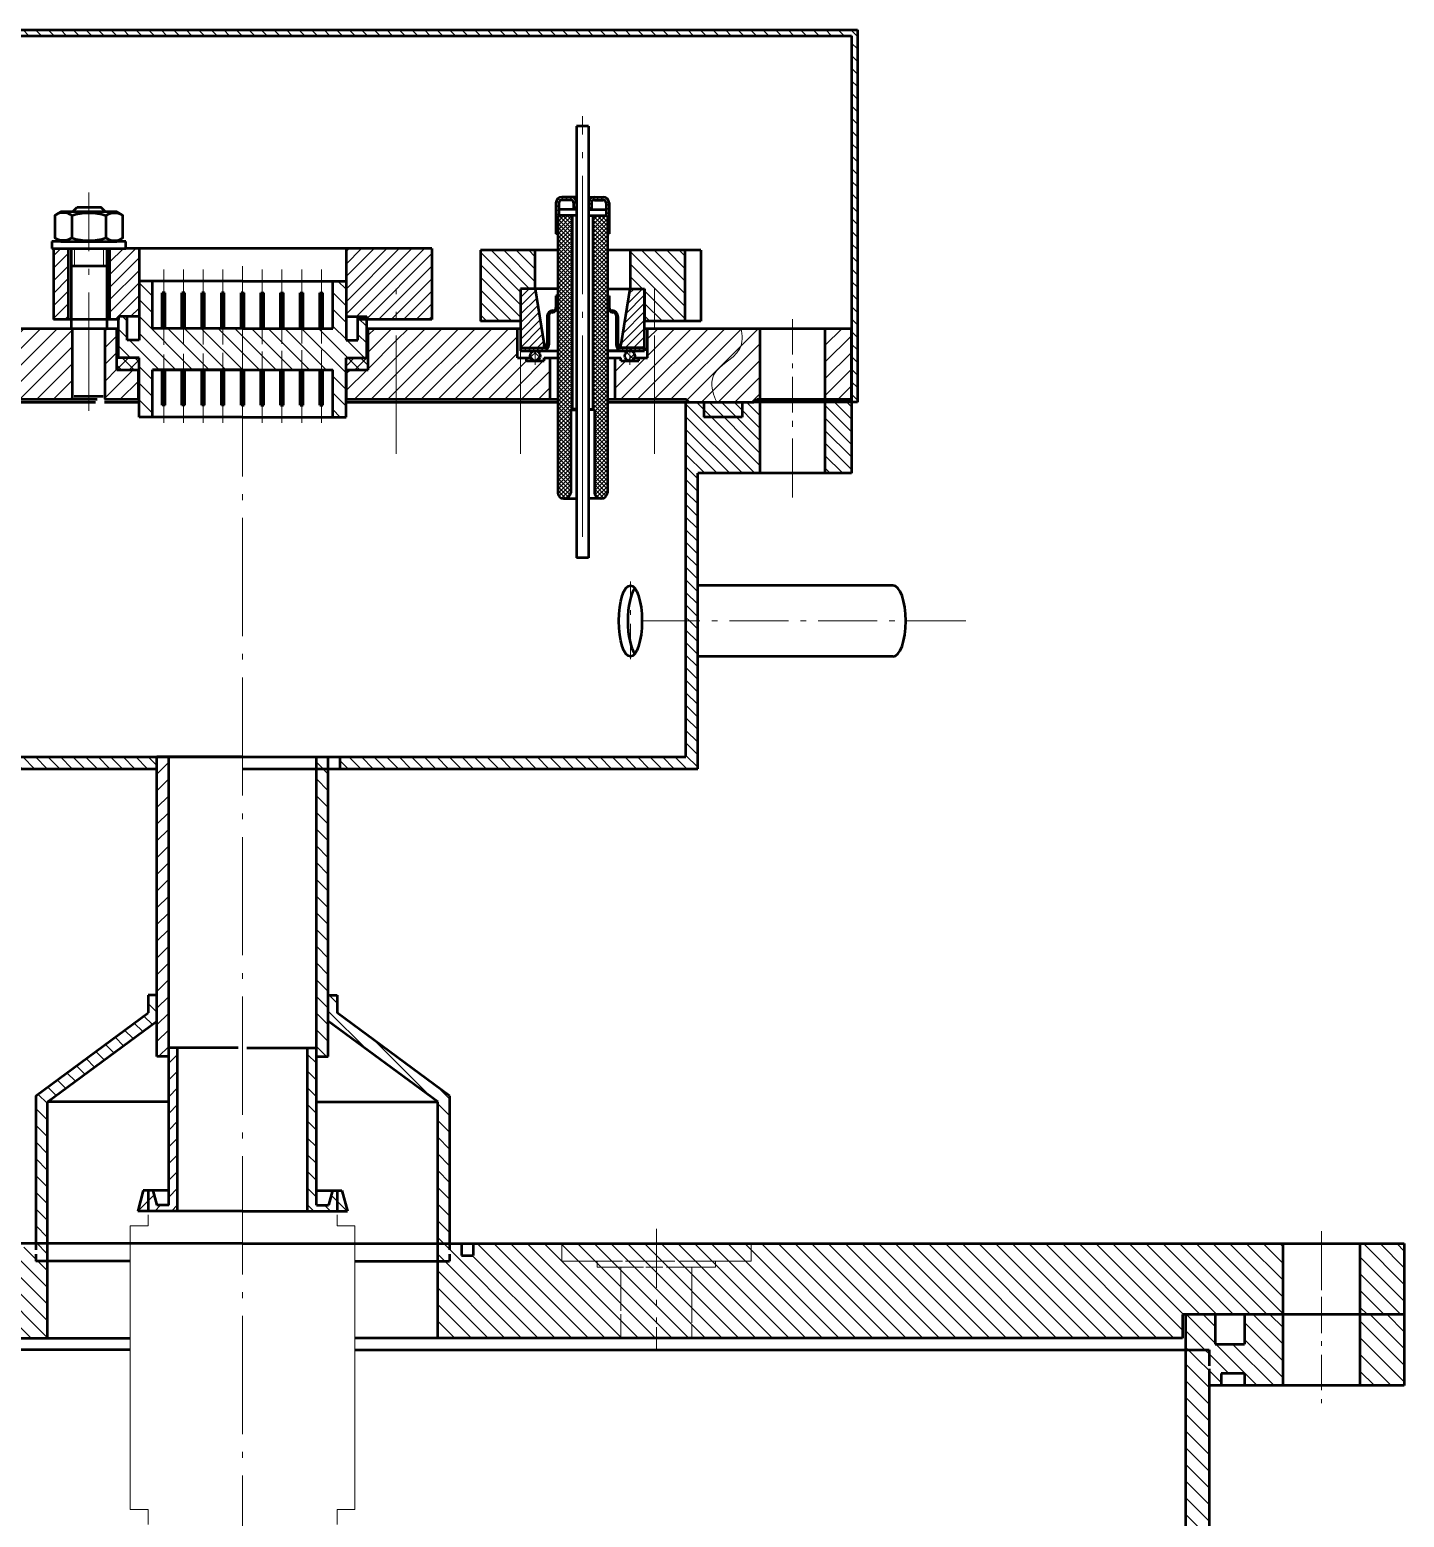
# Model space of a CAD drawing. Extents: x -414 to 4851, y -2165 to 1761.
# Drawn here: x 2699.2 to 2931.7, y -1907.5 to -1655.9 of the extents above; entities that cross this region are included whole.
import ezdxf

# ---------------------------------------------------------------- set-up
doc = ezdxf.new("R2010")
doc.units = 0
for name, pattern in [('S-P10', [15, 10, -2, 1, -2]), ('S-P20', [27, 20, -3, 1, -3]), ('S-P6', [9.8, 6, -1.5, 0.8, -1.5])]:
    doc.linetypes.add(name, pattern=pattern)
for name, color, linetype, lineweight in [('1', 9, 'CONTINUOUS', 20), ('2', 2, 'CONTINUOUS', 50), ('HATCH', 5, 'CONTINUOUS', 20)]:
    doc.layers.add(name, color=color, linetype=linetype, lineweight=lineweight)
pattern_1 = [(135, (904.59207, -2164.12415), (-0.35355339, -0.35355339), [])]
pattern_2 = [(135, (4143.0133, -2661.8283), (-1.0606602, -1.0606602), [])]
pattern_3 = [(45, (-999.1494, -3347.5239), (-1.4142136, 1.4142136), [])]
pattern_4 = [(135, (926.5377, -2163.70025), (-0.35355339, -0.35355339), [])]
pattern_5 = [(315, (1327.2997, -2661.8283), (-1.4142136, -1.4142136), [])]
pattern_6 = [(135, (0, 0), (-1.4142136, -1.4142136), [])]

msp = doc.modelspace()

# ---------------------------------------------------------------- hatches: boundary and pattern name
at = {"layer": 'HATCH'}
h = msp.add_hatch(dxfattribs=at)
h.set_pattern_fill('U', color=256, scale=1.5, angle=135, style=0, pattern_type=0)
h.set_pattern_definition(pattern_2)
h.paths.add_polyline_path([(2631.16, -1655.95), (2631.16, -1718.95), (2632.16, -1718.95), (2632.16, -1656.95), (2838.16, -1656.95), (2838.16, -1718.95), (2839.16, -1718.95), (2839.16, -1655.95)])
h = msp.add_hatch(dxfattribs=at)
h.set_pattern_fill('U', color=256, scale=0.5, angle=135, style=0, pattern_type=0)
h.set_pattern_definition(pattern_4)
h.paths.add_polyline_path([(2790.66, -1684.75, -0.414214), (2791.16, -1685.25), (2791.16, -1686.35), (2791.66, -1686.35), (2791.66, -1685.25, 0.414214), (2790.66, -1684.25), (2789.16, -1684.25, 0.414214), (2788.16, -1685.25), (2788.16, -1690.45), (2788.46, -1690.45), (2788.46, -1687.39), (2788.66, -1687.39), (2788.66, -1685.25, -0.414214), (2789.16, -1684.75)])
h = msp.add_hatch(dxfattribs=at)
h.set_pattern_fill('U', color=256, scale=0.5, angle=135, style=0, pattern_type=0)
h.set_pattern_definition(pattern_1)
h.paths.add_polyline_path([(2796.16, -1684.75, -0.414214), (2796.66, -1685.25), (2796.66, -1687.39), (2796.86, -1687.39), (2796.86, -1690.45), (2797.16, -1690.45), (2797.16, -1685.25, 0.414214), (2796.16, -1684.25), (2794.66, -1684.25, 0.414214), (2793.66, -1685.25), (2793.66, -1686.35), (2794.16, -1686.35), (2794.16, -1685.25, -0.414214), (2794.66, -1684.75)])
h = msp.add_hatch(dxfattribs=at)
h.set_pattern_fill('U', color=256, scale=0.5, angle=45, style=0, double=1, pattern_type=0)
h.set_pattern_definition([(45, (926.5377, -2163.70025), (-0.35355339, 0.35355339), []), (135, (926.5377, -2163.70025), (-0.35355339, -0.35355339), [])])
h.paths.add_polyline_path([(2790.91, -1687.39), (2788.46, -1687.39), (2788.46, -1734.25, 0.414214), (2789.46, -1735.25), (2789.66, -1735.25, 0.414214), (2790.66, -1734.25), (2790.66, -1720.25), (2790.91, -1720.1)])
h = msp.add_hatch(dxfattribs=at)
h.set_pattern_fill('U', color=256, scale=0.5, angle=45, style=0, double=1, pattern_type=0)
h.set_pattern_definition([(135, (4658.77527, -2163.70025), (0.35355339, 0.35355339), []), (45, (4658.77527, -2163.70025), (0.35355339, -0.35355339), [])])
h.paths.add_polyline_path([(2794.41, -1687.39), (2796.86, -1687.39), (2796.86, -1734.25, -0.414214), (2795.86, -1735.25), (2795.66, -1735.25, -0.414214), (2794.66, -1734.25), (2794.66, -1720.25), (2794.41, -1720.1)])
h = msp.add_hatch(dxfattribs=at)
h.set_pattern_fill('U', color=256, scale=1.5, angle=45, style=0, pattern_type=0)
h.set_pattern_definition([(45, (-2046.9595, -3045.9421), (-1.06066017, 1.06066017), [])])
h.paths.add_polyline_path([(2705.66, -1692.95), (2703.16, -1692.95), (2703.16, -1704.95), (2705.66, -1704.95)])
h.paths.add_polyline_path([(2717.66, -1692.95), (2712.66, -1692.95), (2712.66, -1704.95), (2714.16, -1704.95), (2714.16, -1704.45), (2717.66, -1704.45)])
h.paths.add_polyline_path([(2752.66, -1692.95), (2752.66, -1704.45), (2756.16, -1704.45), (2756.16, -1704.95), (2767.16, -1704.95), (2767.16, -1692.95)])
h = msp.add_hatch(dxfattribs=at)
h.set_pattern_fill('U', color=256, scale=1.5, angle=135, style=0, pattern_type=0)
h.set_pattern_definition([(135, (-1839.1494, -3347.5239), (-1.06066017, -1.06066017), [])])
h.paths.add_polyline_path([(2782.16, -1699.75), (2784.59, -1699.75), (2784.59, -1693.25), (2775.38, -1693.25), (2775.38, -1705.25), (2782.16, -1705.25)])
h.paths.add_polyline_path([(2800.72, -1693.25), (2800.72, -1699.75), (2803.16, -1699.75), (2803.16, -1705.25), (2809.96, -1705.25), (2809.96, -1693.25)])
h = msp.add_hatch(dxfattribs=at)
h.set_pattern_fill('U', color=256, scale=2, angle=135, style=0, pattern_type=0)
h.set_pattern_definition([(135, (-1839.1494, -3347.5239), (-1.4142136, -1.4142136), [])])
h.paths.add_polyline_path([(2735.16, -1706.45), (2719.91, -1706.45), (2719.91, -1698.45), (2717.66, -1698.45), (2717.66, -1708.45), (2715.66, -1708.45), (2715.66, -1704.45), (2714.16, -1704.45), (2714.16, -1711.45), (2717.66, -1711.45), (2717.66, -1721.45), (2719.91, -1721.45), (2719.91, -1713.45), (2735.16, -1713.45)])
h.paths.add_polyline_path([(2756.16, -1704.45), (2754.66, -1704.45), (2754.66, -1708.45), (2752.66, -1708.45), (2752.66, -1698.45), (2750.41, -1698.45), (2750.41, -1706.45), (2735.16, -1706.45), (2735.16, -1713.45), (2750.41, -1713.45), (2750.41, -1721.45), (2752.66, -1721.45), (2752.66, -1711.45), (2756.16, -1711.45)])
h = msp.add_hatch(dxfattribs=at)
h.set_pattern_fill('U', color=256, scale=0.5, angle=135, style=0, pattern_type=0)
h.set_pattern_definition(pattern_4)
h.paths.add_polyline_path([(2788.46, -1700.95), (2788.16, -1700.95), (2788.16, -1702.95, -0.414214), (2787.66, -1703.45, 0.414214), (2786.66, -1704.45), (2786.66, -1709.25, -0.414214), (2786.16, -1709.75), (2782.16, -1709.75), (2782.16, -1710.25), (2785.96, -1710.25, 0.414214), (2786.96, -1709.25), (2786.96, -1704.25, -0.414214), (2787.46, -1703.75, 0.414214), (2788.46, -1702.75)])
h = msp.add_hatch(dxfattribs=at)
h.set_pattern_fill('U', color=256, scale=0.5, angle=135, style=0, pattern_type=0)
h.set_pattern_definition(pattern_1)
h.paths.add_polyline_path([(2797.16, -1700.95), (2796.86, -1700.95), (2796.86, -1702.75, 0.414214), (2797.86, -1703.75, -0.414214), (2798.36, -1704.25), (2798.36, -1709.25, 0.414214), (2799.36, -1710.25), (2803.16, -1710.25), (2803.16, -1709.75), (2799.16, -1709.75, -0.414214), (2798.66, -1709.25), (2798.66, -1704.45, 0.414214), (2797.66, -1703.45, -0.414214), (2797.16, -1702.95)])
h = msp.add_hatch(dxfattribs=at)
h.set_pattern_fill('U', color=256, scale=2, angle=45, style=0, pattern_type=0)
h.set_pattern_definition(pattern_3)
h.paths.add_polyline_path([(2706.41, -1718.45), (2706.41, -1706.45), (2688.15, -1706.45), (2688.15, -1718.45)])
h = msp.add_hatch(dxfattribs=at)
h.set_pattern_fill('U', color=256, scale=2, angle=45, style=0, pattern_type=0)
h.set_pattern_definition(pattern_3)
h.paths.add_polyline_path([(2713.91, -1713.45), (2713.91, -1706.45), (2711.91, -1706.45), (2711.91, -1718.45), (2717.56, -1718.45), (2717.56, -1713.45)])
h = msp.add_hatch(dxfattribs=at)
h.set_pattern_fill('U', color=256, scale=2, angle=45, style=0, pattern_type=0)
h.set_pattern_definition(pattern_3)
h.paths.add_polyline_path([(2761.16, -1706.45), (2756.41, -1706.45), (2756.41, -1713.45), (2752.76, -1713.45), (2752.76, -1718.45), (2761.16, -1718.45)])
h = msp.add_hatch(dxfattribs=at)
h.set_pattern_fill('U', color=256, scale=2, angle=45, style=0, pattern_type=0)
h.set_pattern_definition(pattern_3)
h.paths.add_polyline_path([(2782.17, -1711.45), (2781.66, -1711.45), (2781.66, -1706.45), (2761.16, -1706.45), (2761.16, -1718.45), (2782.17, -1718.45)])
h = msp.add_hatch(dxfattribs=at)
h.set_pattern_fill('U', color=256, scale=2, angle=45, style=0, pattern_type=0)
h.set_pattern_definition([(45, (3389.3214, 1386.227), (-1.4142136, 1.4142136), [])])
h.paths.add_polyline_path([(2833.66, -1718.45), (2838.16, -1718.45), (2838.16, -1706.45), (2833.66, -1706.45)])
edge = h.paths.add_edge_path()
edge.add_spline(control_points=[(2819.46, -1706.45), (2819.78, -1707.62), (2819.68, -1711.63), (2813.45, -1713.14), (2814.82, -1717.81), (2815.36, -1718.95)], knot_values=[2.760133, 2.760133, 2.760133, 2.760133, 6.068412, 13.152309, 16.448392, 16.448392, 16.448392, 16.448392], degree=3, periodic=0)
edge.add_line((2815.36, -1718.95), (2821.66, -1718.95))
edge.add_line((2821.66, -1718.95), (2822.16, -1718.45))
edge.add_line((2822.16, -1718.45), (2822.66, -1718.45))
edge.add_line((2822.66, -1718.45), (2822.66, -1706.45))
edge.add_line((2822.66, -1706.45), (2819.46, -1706.45))
edge = h.paths.add_edge_path()
edge.add_spline(control_points=[(2815.36, -1718.95), (2814.82, -1717.81), (2813.45, -1713.14), (2819.68, -1711.63), (2819.78, -1707.62), (2819.46, -1706.45)], knot_values=[2.760133, 2.760133, 2.760133, 2.760133, 6.056217, 13.140113, 16.448392, 16.448392, 16.448392, 16.448392], degree=3, periodic=0)
edge.add_line((2819.46, -1706.45), (2803.66, -1706.45))
edge.add_line((2803.66, -1706.45), (2803.66, -1711.45))
edge.add_line((2803.66, -1711.45), (2802.16, -1711.45))
edge.add_line((2802.16, -1711.45), (2802.16, -1711.95))
edge.add_line((2802.16, -1711.95), (2799.16, -1711.95))
edge.add_line((2799.16, -1711.95), (2799.16, -1711.45))
edge.add_line((2799.16, -1711.45), (2798.16, -1711.45))
edge.add_line((2798.16, -1711.45), (2798.16, -1718.45))
edge.add_line((2798.16, -1718.45), (2810.16, -1718.45))
edge.add_line((2810.16, -1718.45), (2810.66, -1718.95))
edge.add_line((2810.66, -1718.95), (2815.36, -1718.95))
h = msp.add_hatch(dxfattribs=at)
h.set_pattern_fill('U', color=256, angle=45, style=0, double=1, pattern_type=0)
h.set_pattern_definition([(45, (-1839.1494, -3347.5239), (-0.70710678, 0.70710678), []), (135, (-1839.1494, -3347.5239), (-0.70710678, -0.70710678), [])])
h.paths.add_polyline_path([(2785.51, -1711.1, 1), (2783.81, -1711.1, 1)])
h.paths.add_polyline_path([(2801.51, -1711.1, 1), (2799.81, -1711.1, 1)])
h = msp.add_hatch(dxfattribs=at)
h.set_pattern_fill('U', color=256, scale=1.5, angle=45, style=0, double=1, pattern_type=0)
h.set_pattern_definition([(45, (-1839.1494, -3347.5239), (-1.06066017, 1.06066017), []), (135, (-1839.1494, -3347.5239), (-1.06066017, -1.06066017), [])])
h.paths.add_polyline_path([(2717.66, -1713.45), (2717.66, -1711.45), (2713.91, -1711.45), (2713.91, -1713.45)])
h.paths.add_polyline_path([(2756.41, -1713.45), (2756.41, -1711.45), (2752.66, -1711.45), (2752.66, -1713.45)])
h = msp.add_hatch(dxfattribs=at)
h.set_pattern_fill('U', color=256, scale=2, angle=45, style=0, pattern_type=0)
h.set_pattern_definition(pattern_3)
h.paths.add_polyline_path([(2787.16, -1711.45), (2786.16, -1711.45), (2786.16, -1711.95), (2783.16, -1711.95), (2783.16, -1711.45), (2782.17, -1711.45), (2782.17, -1718.45), (2787.16, -1718.45)])
h = msp.add_hatch(dxfattribs=at)
h.set_pattern_fill('U', color=256, scale=1.5, angle=135, style=0, pattern_type=0)
h.set_pattern_definition(pattern_2)
h.paths.add_polyline_path([(2647.66, -1718.95), (2647.66, -1730.95), (2658.16, -1730.95), (2658.16, -1780.95), (2718.66, -1780.95), (2720.66, -1780.95), (2720.66, -1778.95), (2660.16, -1778.95), (2660.16, -1718.95)])
h = msp.add_hatch(dxfattribs=at)
h.set_pattern_fill('U', color=256, scale=1.5, angle=135, style=0, pattern_type=0)
h.set_pattern_definition(pattern_2)
h.paths.add_polyline_path([(2810.16, -1718.95), (2810.16, -1755.95), (2812.16, -1755.95), (2812.16, -1730.95), (2822.66, -1730.95), (2822.66, -1718.95)])
h = msp.add_hatch(dxfattribs=at)
h.set_pattern_fill('U', color=256, scale=1.5, angle=135, style=0, pattern_type=0)
h.set_pattern_definition(pattern_2)
h.paths.add_polyline_path([(2833.66, -1718.95), (2833.66, -1730.95), (2838.16, -1730.95), (2838.16, -1718.95)])
h = msp.add_hatch(dxfattribs=at)
h.set_pattern_fill('U', color=256, scale=1.5, angle=135, style=0, pattern_type=0)
h.set_pattern_definition(pattern_2)
h.paths.add_polyline_path([(2751.66, -1778.95), (2751.66, -1780.95), (2812.16, -1780.95), (2812.16, -1755.95), (2810.16, -1755.95), (2810.16, -1778.95)])
h = msp.add_hatch(dxfattribs=at)
h.set_pattern_fill('U', color=256, scale=2, angle=225, style=0, pattern_type=0)
h.set_pattern_definition([(225, (4143.0133, -2661.8283), (1.4142136, -1.4142136), [])])
h.paths.add_polyline_path([(2722.66, -1828.13), (2722.66, -1778.95), (2720.66, -1778.95), (2720.66, -1829.63), (2722.66, -1829.63), (2722.66, -1854.75), (2720.63, -1854.75), (2719.96, -1852.25), (2718.36, -1852.25), (2717.42, -1855.75), (2724.16, -1855.75), (2724.16, -1828.13)])
h = msp.add_hatch(dxfattribs=at)
h.set_pattern_fill('U', color=256, scale=2, angle=225, style=0, pattern_type=0)
h.set_pattern_definition(pattern_5)
h.paths.add_polyline_path([(2747.66, -1828.13), (2747.66, -1778.95), (2749.66, -1778.95), (2749.66, -1829.63), (2747.66, -1829.63), (2747.66, -1854.75), (2749.69, -1854.75), (2750.36, -1852.25), (2751.96, -1852.25), (2752.89, -1855.75), (2746.16, -1855.75), (2746.16, -1828.13)])
h = msp.add_hatch(dxfattribs=at)
h.set_pattern_fill('_USER', color=9, scale=2, angle=135, style=0, pattern_type=0)
h.set_pattern_definition([(135, (4143.0133, -2661.8283), (-1.4142136, -1.4142136), [])])
edge = h.paths.add_edge_path()
edge.add_spline(control_points=[(2617.29, -1861.25), (2616.91, -1863.02), (2614.66, -1869.54), (2604.76, -1868.34), (2605.57, -1875.63), (2606.67, -1877.25)], knot_values=[0.689221, 0.689221, 0.689221, 0.689221, 5.136606, 15.653338, 21.319739, 21.319739, 21.319739, 21.319739], degree=3, periodic=0)
edge.add_line((2606.67, -1877.25), (2640.51, -1877.25))
edge.add_line((2640.51, -1877.25), (2702.16, -1877.25))
edge.add_line((2702.16, -1877.25), (2702.16, -1837.27))
edge.add_line((2702.16, -1837.27), (2720.66, -1823.63))
edge.add_line((2720.66, -1823.63), (2720.66, -1819.25))
edge.add_line((2720.66, -1819.25), (2719.16, -1819.25))
edge.add_line((2719.16, -1819.25), (2719.16, -1822.25))
edge.add_line((2719.16, -1822.25), (2700.16, -1836.25))
edge.add_line((2700.16, -1836.25), (2700.16, -1861.25))
edge.add_line((2700.16, -1861.25), (2698.16, -1861.25))
edge.add_line((2698.16, -1861.25), (2698.16, -1863.25))
edge.add_line((2698.16, -1863.25), (2696.16, -1863.25))
edge.add_line((2696.16, -1863.25), (2696.16, -1861.25))
edge.add_line((2696.16, -1861.25), (2617.29, -1861.25))
h = msp.add_hatch(dxfattribs=at)
h.set_pattern_fill('_USER', color=9, scale=2, angle=135, style=0, pattern_type=0)
h.set_pattern_definition(pattern_6)
edge = h.paths.add_edge_path()
edge.add_spline(control_points=[(2853.03, -1861.25), (2853.4, -1863.02), (2855.65, -1869.54), (2865.56, -1868.34), (2864.74, -1875.63), (2863.64, -1877.25)], knot_values=[0.689221, 0.689221, 0.689221, 0.689221, 5.136606, 15.653338, 21.319739, 21.319739, 21.319739, 21.319739], degree=3, periodic=0)
edge.add_line((2863.64, -1877.25), (2829.81, -1877.25))
edge.add_line((2829.81, -1877.25), (2768.16, -1877.25))
edge.add_line((2768.16, -1877.25), (2768.16, -1837.27))
edge.add_line((2768.16, -1837.27), (2749.66, -1823.63))
edge.add_line((2749.66, -1823.63), (2749.66, -1819.25))
edge.add_line((2749.66, -1819.25), (2751.16, -1819.25))
edge.add_line((2751.16, -1819.25), (2751.16, -1822.25))
edge.add_line((2751.16, -1822.25), (2770.16, -1836.25))
edge.add_line((2770.16, -1836.25), (2770.16, -1861.25))
edge.add_line((2770.16, -1861.25), (2772.16, -1861.25))
edge.add_line((2772.16, -1861.25), (2772.16, -1863.25))
edge.add_line((2772.16, -1863.25), (2774.16, -1863.25))
edge.add_line((2774.16, -1863.25), (2774.16, -1861.25))
edge.add_line((2774.16, -1861.25), (2853.03, -1861.25))
h = msp.add_hatch(dxfattribs=at)
h.set_pattern_fill('_USER', color=9, scale=2, angle=135, style=0, pattern_type=0)
h.set_pattern_definition(pattern_6)
edge = h.paths.add_edge_path()
edge.add_line((2911.16, -1873.25), (2911.16, -1861.25))
edge.add_line((2911.16, -1861.25), (2901.89, -1861.25))
edge.add_spline(control_points=[(2901.89, -1861.25), (2901.16, -1862.01), (2899.27, -1863.93), (2899.34, -1871.77), (2888.77, -1865.59), (2888.11, -1875.49), (2888.42, -1877.25)], knot_values=[2.822345, 2.822345, 2.822345, 2.822345, 6.008331, 11.060767, 20.161076, 24.930075, 24.930075, 24.930075, 24.930075], degree=3, periodic=0)
edge.add_line((2888.42, -1877.25), (2894.16, -1877.25))
edge.add_line((2894.16, -1877.25), (2894.16, -1873.25))
edge.add_line((2894.16, -1873.25), (2911.16, -1873.25))
h = msp.add_hatch(dxfattribs=at)
h.set_pattern_fill('_USER', color=9, scale=2, angle=135, style=0, pattern_type=0)
h.set_pattern_definition(pattern_6)
h.paths.add_polyline_path([(2931.66, -1861.25), (2924.16, -1861.25), (2924.16, -1873.25), (2931.66, -1873.25)])
h = msp.add_hatch(dxfattribs=at)
h.set_pattern_fill('U', color=256, scale=2, angle=225, style=0, pattern_type=0)
h.set_pattern_definition(pattern_5)
h.paths.add_polyline_path([(2899.66, -1873.25), (2899.66, -1878.25), (2904.66, -1878.25), (2904.66, -1873.25), (2911.16, -1873.25), (2911.16, -1885.25), (2904.66, -1885.25), (2904.66, -1883.25), (2900.66, -1883.25), (2900.66, -1885.25), (2898.66, -1885.25), (2898.66, -2162.25), (2896.66, -2162.25), (2896.66, -2154.25), (2894.66, -2154.25), (2894.66, -1873.25)])
h = msp.add_hatch(dxfattribs=at)
h.set_pattern_fill('U', color=256, scale=2, angle=225, style=0, pattern_type=0)
h.set_pattern_definition(pattern_5)
h.paths.add_polyline_path([(2931.66, -1873.25), (2924.16, -1873.25), (2924.16, -1885.25), (2931.66, -1885.25)])

# ---------------------------------------------------------------- linework, layer by layer
at = {"layer": '1', "linetype": 'S-P20'}
for p, q in [((2792.66, -1727.65), (2792.66, -1670.59)), ((2709.16, -1720.41), (2709.16, -1683.45)), ((2721.82, -1696.5), (2721.82, -1709.24)), ((2725.16, -1696.5), (2725.16, -1709.21)), ((2728.49, -1696.5), (2728.49, -1709.18)), ((2731.82, -1696.5), (2731.82, -1709.16)), ((2735.16, -1695.95), (2735.16, -1709.2)), ((2738.49, -1696.5), (2738.49, -1709.1)), ((2741.82, -1696.5), (2741.82, -1709.07)), ((2745.16, -1696.5), (2745.16, -1709.04)), ((2748.49, -1696.5), (2748.49, -1709.01)), ((2735.16, -1727.65), (2735.16, -1699.75)), ((2761.16, -1727.65), (2761.16, -1699.75)), ((2782.17, -1727.65), (2782.17, -1699.75)), ((2804.82, -1706.55), (2804.82, -1699.75)), ((2804.82, -1727.65), (2804.82, -1707.08)), ((2725.16, -1710.78), (2725.16, -1722.42)), ((2728.49, -1710.68), (2728.49, -1722.42)), ((2731.82, -1710.58), (2731.82, -1722.42)), ((2738.49, -1710.37), (2738.49, -1722.42)), ((2741.82, -1710.27), (2741.82, -1722.42)), ((2745.16, -1710.17), (2745.16, -1722.42)), ((2748.49, -1710.06), (2748.49, -1722.42)), ((2784.66, -1712.64), (2784.66, -1710.39)), ((2792.66, -1741.72), (2792.66, -1708.43)), ((2800.66, -1710.69), (2800.66, -1709.88)), ((2721.82, -1710.88), (2721.82, -1722.42)), ((2735.16, -1711.49), (2735.16, -2110.7)), ((2800.66, -1712.64), (2800.66, -1710.95))]:
    msp.add_line(p, q, dxfattribs=at)
at = {"layer": '1'}
for p, q in [((2706.73, -1686.41), (2706.73, -1686.75)), ((2711.65, -1686.41), (2711.65, -1686.75)), ((2706.73, -1692.95), (2706.73, -1695.95)), ((2711.65, -1692.95), (2711.65, -1695.95)), ((2719.16, -1856.37), (2719.16, -1858.25)), ((2751.16, -1856.37), (2751.16, -1858.25)), ((2716.16, -1906.25), (2716.16, -1858.25)), ((2719.16, -1858.25), (2716.16, -1858.25)), ((2751.16, -1858.25), (2754.16, -1858.25)), ((2754.16, -1906.25), (2754.16, -1858.25)), ((2789.16, -1861.25), (2789.16, -1864.25)), ((2821.16, -1861.25), (2821.16, -1864.25)), ((2799.41, -1864.25), (2789.16, -1864.25)), ((2795.16, -1864.25), (2795.16, -1865.25)), ((2808.28, -1864.25), (2799.92, -1864.25)), ((2821.16, -1864.25), (2809.1, -1864.25)), ((2815.16, -1864.25), (2815.16, -1865.25)), ((2802.98, -1865.25), (2795.16, -1865.25)), ((2799.16, -1865.25), (2799.16, -1872.61)), ((2806.24, -1865.25), (2803.39, -1865.25)), ((2815.16, -1865.25), (2806.86, -1865.25)), ((2811.16, -1874.65), (2811.16, -1865.25)), ((2799.16, -1873.22), (2799.16, -1877.25)), ((2811.16, -1877.25), (2811.16, -1875.06)), ((2719.16, -1906.25), (2716.16, -1906.25)), ((2719.16, -1908.75), (2719.16, -1906.25)), ((2751.16, -1906.25), (2754.16, -1906.25)), ((2751.16, -1908.75), (2751.16, -1906.25))]:
    msp.add_line(p, q, dxfattribs=at)
at = {"layer": '1', "linetype": 'S-P6'}
for p, q in [((2828.16, -1704.88), (2828.16, -1720.88)), ((2800.76, -1762.41), (2800.76, -1749.27)), ((2917.66, -1870.25), (2917.66, -1888.25))]:
    msp.add_line(p, q, dxfattribs=at)
at = {"layer": '1', "linetype": 'S-P10'}
for p, q in [((2828.16, -1735.09), (2828.16, -1714.81)), ((2857.51, -1755.95), (2802.02, -1755.95)), ((2805.16, -1858.75), (2805.16, -1874.76)), ((2917.66, -1859.14), (2917.66, -1876.43)), ((2805.16, -1875.37), (2805.16, -1879.17))]:
    msp.add_line(p, q, dxfattribs=at)
at = {"layer": '1'}
msp.add_open_spline([(2819.46, -1706.45), (2819.78, -1707.62), (2819.68, -1711.63), (2813.45, -1713.14), (2814.82, -1717.81), (2815.36, -1718.95)], degree=3, knots=[2.760133, 2.760133, 2.760133, 2.760133, 6.068412, 13.152309, 16.448392, 16.448392, 16.448392, 16.448392], dxfattribs=at)
at = {"layer": '2'}
for p, q in [((2631.16, -1655.95), (2839.16, -1655.95)), ((2632.16, -1656.95), (2838.16, -1656.95)), ((2838.16, -1656.95), (2838.16, -1718.95)), ((2839.16, -1655.95), (2839.16, -1718.95)), ((2791.66, -1672.25), (2791.66, -1745.25)), ((2793.66, -1672.25), (2791.66, -1672.25)), ((2793.66, -1672.25), (2793.66, -1745.25)), ((2788.16, -1685.25), (2788.16, -1690.45)), ((2788.66, -1685.25), (2788.66, -1687.39)), ((2791.66, -1684.25), (2789.16, -1684.25)), ((2790.66, -1684.75), (2789.16, -1684.75)), ((2791.16, -1685.25), (2791.16, -1686.35)), ((2793.66, -1684.25), (2796.16, -1684.25)), ((2794.16, -1685.25), (2794.16, -1686.35)), ((2794.66, -1684.75), (2796.16, -1684.75)), ((2796.66, -1685.25), (2796.66, -1687.39)), ((2797.16, -1685.25), (2797.16, -1690.45)), ((2706.27, -1687.34), (2706.27, -1691.16)), ((2706.39, -1686.75), (2707.19, -1685.95)), ((2707.19, -1685.95), (2711.19, -1685.95)), ((2711.99, -1686.75), (2711.19, -1685.95)), ((2712.04, -1687.34), (2712.04, -1691.16)), ((2788.46, -1687.39), (2788.46, -1734.25)), ((2791.66, -1687.39), (2788.46, -1687.39)), ((2791.66, -1686.35), (2788.66, -1686.35)), ((2790.91, -1687.39), (2790.91, -1720.1)), ((2793.66, -1686.35), (2796.66, -1686.35)), ((2793.66, -1687.39), (2796.86, -1687.39)), ((2794.41, -1687.39), (2794.41, -1720.1)), ((2796.86, -1687.39), (2796.86, -1734.25)), ((2788.46, -1690.45), (2788.16, -1690.45)), ((2796.86, -1690.45), (2797.16, -1690.45)), ((2702.91, -1691.75), (2702.91, -1692.95)), ((2704.41, -1691.75), (2702.91, -1691.75)), ((2702.91, -1692.95), (2709.16, -1692.95)), ((2703.16, -1692.95), (2703.16, -1704.95)), ((2705.66, -1692.95), (2705.66, -1704.95)), ((2706.19, -1692.95), (2706.19, -1706.45)), ((2709.16, -1692.95), (2715.41, -1692.95)), ((2712.19, -1692.95), (2712.19, -1706.45)), ((2712.66, -1692.95), (2712.66, -1704.95)), ((2715.41, -1691.75), (2713.91, -1691.75)), ((2715.41, -1692.95), (2715.41, -1691.75)), ((2767.16, -1692.95), (2715.41, -1692.95)), ((2717.66, -1692.95), (2717.66, -1708.45)), ((2752.66, -1692.95), (2752.66, -1708.45)), ((2767.16, -1692.95), (2767.16, -1704.95)), ((2767.16, -1692.95), (2767.16, -1704.95)), ((2775.38, -1693.25), (2775.38, -1705.25)), ((2788.46, -1693.25), (2775.38, -1693.25)), ((2784.59, -1693.25), (2784.59, -1699.75)), ((2812.67, -1693.25), (2796.86, -1693.25)), ((2800.72, -1693.25), (2800.72, -1699.75)), ((2809.96, -1693.25), (2809.96, -1705.25)), ((2812.67, -1693.25), (2812.67, -1705.25)), ((2712.19, -1695.95), (2706.19, -1695.95)), ((2735.16, -1698.45), (2717.66, -1698.45)), ((2719.91, -1706.45), (2719.91, -1698.45)), ((2721.57, -1706.45), (2721.57, -1700.45)), ((2722.07, -1700.45), (2721.57, -1700.45)), ((2722.07, -1706.45), (2722.07, -1700.45)), ((2724.91, -1706.45), (2724.91, -1700.45)), ((2725.41, -1700.45), (2724.91, -1700.45)), ((2725.41, -1706.45), (2725.41, -1700.45)), ((2728.24, -1706.45), (2728.24, -1700.45)), ((2728.74, -1700.45), (2728.24, -1700.45)), ((2728.74, -1706.45), (2728.74, -1700.45)), ((2731.57, -1706.45), (2731.57, -1700.45)), ((2732.07, -1700.45), (2731.57, -1700.45)), ((2732.07, -1706.45), (2732.07, -1700.45)), ((2734.91, -1706.45), (2734.91, -1700.45)), ((2735.16, -1700.45), (2734.91, -1700.45)), ((2735.16, -1698.45), (2752.66, -1698.45)), ((2735.16, -1700.45), (2735.41, -1700.45)), ((2735.41, -1706.45), (2735.41, -1700.45)), ((2738.24, -1706.45), (2738.24, -1700.45)), ((2738.24, -1700.45), (2738.74, -1700.45)), ((2738.74, -1706.45), (2738.74, -1700.45)), ((2741.57, -1706.45), (2741.57, -1700.45)), ((2741.57, -1700.45), (2742.07, -1700.45)), ((2742.07, -1706.45), (2742.07, -1700.45)), ((2744.91, -1706.45), (2744.91, -1700.45)), ((2744.91, -1700.45), (2745.41, -1700.45)), ((2745.41, -1706.45), (2745.41, -1700.45)), ((2748.24, -1706.45), (2748.24, -1700.45)), ((2748.24, -1700.45), (2748.74, -1700.45)), ((2748.74, -1706.45), (2748.74, -1700.45)), ((2750.41, -1706.45), (2750.41, -1698.45)), ((2782.16, -1699.75), (2782.16, -1709.75)), ((2788.46, -1699.75), (2782.16, -1699.75)), ((2782.16, -1699.75), (2782.16, -1705.25)), ((2784.66, -1699.75), (2786.16, -1709.25)), ((2796.86, -1699.75), (2803.16, -1699.75)), ((2800.66, -1699.75), (2799.16, -1709.25)), ((2803.16, -1709.75), (2803.16, -1699.75)), ((2803.16, -1699.75), (2803.16, -1705.25)), ((2788.46, -1700.95), (2788.16, -1700.95)), ((2788.16, -1700.95), (2788.16, -1702.95)), ((2796.86, -1700.95), (2797.16, -1700.95)), ((2797.16, -1700.95), (2797.16, -1702.95)), ((2714.16, -1704.95), (2703.16, -1704.95)), ((2714.16, -1711.45), (2714.16, -1704.45)), ((2717.66, -1704.45), (2714.16, -1704.45)), ((2717.66, -1704.45), (2714.16, -1704.45)), ((2714.16, -1704.45), (2714.16, -1704.95)), ((2715.66, -1708.45), (2715.66, -1704.45)), ((2752.66, -1704.45), (2756.16, -1704.45)), ((2752.66, -1704.45), (2756.16, -1704.45)), ((2754.66, -1708.45), (2754.66, -1704.45)), ((2767.16, -1704.95), (2754.66, -1704.95)), ((2756.16, -1711.45), (2756.16, -1704.45)), ((2756.16, -1704.45), (2756.16, -1704.95)), ((2782.17, -1705.25), (2775.38, -1705.25)), ((2786.66, -1704.45), (2786.66, -1709.25)), ((2786.96, -1704.25), (2786.96, -1709.25)), ((2798.36, -1704.25), (2798.36, -1709.25)), ((2798.66, -1704.45), (2798.66, -1709.25)), ((2812.67, -1705.25), (2803.16, -1705.25)), ((2632.16, -1706.45), (2714.16, -1706.45)), ((2706.41, -1718.45), (2706.41, -1706.45)), ((2711.91, -1718.45), (2711.91, -1706.45)), ((2713.91, -1713.45), (2713.91, -1706.45)), ((2735.16, -1706.45), (2719.91, -1706.45)), ((2735.16, -1706.45), (2750.41, -1706.45)), ((2756.16, -1706.45), (2782.17, -1706.45)), ((2756.41, -1713.45), (2756.41, -1706.45)), ((2781.66, -1711.45), (2781.66, -1706.45)), ((2803.16, -1706.45), (2838.16, -1706.45)), ((2803.66, -1711.45), (2803.66, -1706.45)), ((2822.66, -1706.45), (2822.66, -1718.45)), ((2833.66, -1706.45), (2833.66, -1718.45)), ((2838.16, -1718.45), (2838.16, -1706.45)), ((2717.66, -1708.45), (2715.66, -1708.45)), ((2752.66, -1708.45), (2754.66, -1708.45)), ((2782.16, -1709.75), (2786.16, -1709.75)), ((2782.16, -1709.75), (2782.16, -1710.25)), ((2782.16, -1710.25), (2788.46, -1710.25)), ((2782.16, -1710.25), (2788.46, -1710.25)), ((2786.66, -1709.25), (2786.16, -1709.25)), ((2786.16, -1709.75), (2786.16, -1709.25)), ((2803.16, -1710.25), (2796.86, -1710.25)), ((2796.86, -1710.25), (2803.16, -1710.25)), ((2798.66, -1709.25), (2799.16, -1709.25)), ((2799.16, -1709.75), (2799.16, -1709.25)), ((2803.16, -1709.75), (2799.16, -1709.75)), ((2803.16, -1709.75), (2803.16, -1710.25)), ((2717.66, -1711.45), (2713.91, -1711.45)), ((2717.66, -1721.45), (2717.66, -1711.45)), ((2752.66, -1711.45), (2756.41, -1711.45)), ((2752.66, -1721.45), (2752.66, -1711.45)), ((2781.66, -1711.45), (2783.88, -1711.45)), ((2783.16, -1711.95), (2783.16, -1711.45)), ((2783.16, -1711.95), (2786.16, -1711.95)), ((2786.16, -1711.95), (2786.16, -1711.45)), ((2786.16, -1711.45), (2788.46, -1711.45)), ((2787.16, -1718.45), (2787.16, -1711.45)), ((2796.86, -1711.45), (2799.16, -1711.45)), ((2798.16, -1718.45), (2798.16, -1711.45)), ((2799.16, -1711.95), (2799.16, -1711.45)), ((2799.16, -1711.95), (2802.16, -1711.95)), ((2801.43, -1711.45), (2803.66, -1711.45)), ((2802.16, -1711.95), (2802.16, -1711.45)), ((2713.91, -1713.45), (2717.66, -1713.45)), ((2717.56, -1718.45), (2717.56, -1713.45)), ((2719.91, -1713.45), (2750.41, -1713.45)), ((2735.16, -1713.45), (2719.91, -1713.45)), ((2719.91, -1721.45), (2719.91, -1713.45)), ((2721.57, -1719.45), (2721.57, -1713.45)), ((2722.07, -1719.45), (2722.07, -1713.45)), ((2724.91, -1719.45), (2724.91, -1713.45)), ((2725.41, -1719.45), (2725.41, -1713.45)), ((2728.24, -1719.45), (2728.24, -1713.45)), ((2728.74, -1719.45), (2728.74, -1713.45)), ((2731.57, -1719.45), (2731.57, -1713.45)), ((2732.07, -1719.45), (2732.07, -1713.45)), ((2734.91, -1719.45), (2734.91, -1713.45)), ((2735.16, -1713.45), (2750.41, -1713.45)), ((2735.41, -1719.45), (2735.41, -1713.45)), ((2738.24, -1719.45), (2738.24, -1713.45)), ((2738.74, -1719.45), (2738.74, -1713.45)), ((2741.57, -1719.45), (2741.57, -1713.45)), ((2742.07, -1719.45), (2742.07, -1713.45)), ((2744.91, -1719.45), (2744.91, -1713.45)), ((2745.41, -1719.45), (2745.41, -1713.45)), ((2748.24, -1719.45), (2748.24, -1713.45)), ((2748.74, -1719.45), (2748.74, -1713.45)), ((2750.41, -1721.45), (2750.41, -1713.45)), ((2752.66, -1713.45), (2756.41, -1713.45)), ((2752.76, -1718.45), (2752.76, -1713.45)), ((2706.69, -1717.95), (2711.6, -1717.95)), ((2648.66, -1718.95), (2710.3, -1718.95)), ((2660.16, -1718.45), (2710.55, -1718.45)), ((2711.79, -1718.45), (2717.66, -1718.45)), ((2711.79, -1718.95), (2717.66, -1718.95)), ((2722.07, -1719.45), (2721.57, -1719.45)), ((2725.41, -1719.45), (2724.91, -1719.45)), ((2728.74, -1719.45), (2728.24, -1719.45)), ((2732.07, -1719.45), (2731.57, -1719.45)), ((2735.16, -1719.45), (2734.91, -1719.45)), ((2735.16, -1719.45), (2735.41, -1719.45)), ((2738.24, -1719.45), (2738.74, -1719.45)), ((2741.57, -1719.45), (2742.07, -1719.45)), ((2744.91, -1719.45), (2745.41, -1719.45)), ((2748.24, -1719.45), (2748.74, -1719.45)), ((2752.66, -1718.45), (2788.46, -1718.45)), ((2752.66, -1718.95), (2788.46, -1718.95)), ((2790.91, -1720.1), (2790.66, -1720.25)), ((2790.66, -1720.25), (2790.66, -1734.25)), ((2790.66, -1720.25), (2791.66, -1720.25)), ((2791.66, -1720.1), (2790.91, -1720.1)), ((2793.66, -1720.1), (2794.41, -1720.1)), ((2794.66, -1720.25), (2793.66, -1720.25)), ((2794.41, -1720.1), (2794.66, -1720.25)), ((2794.66, -1720.25), (2794.66, -1734.25)), ((2796.86, -1718.45), (2810.16, -1718.45)), ((2796.86, -1718.95), (2821.66, -1718.95)), ((2810.66, -1718.95), (2810.16, -1718.45)), ((2810.16, -1778.95), (2810.16, -1718.95)), ((2813.16, -1718.95), (2813.16, -1721.45)), ((2819.66, -1718.95), (2819.66, -1721.45)), ((2821.66, -1718.95), (2822.16, -1718.45)), ((2839.16, -1718.95), (2821.66, -1718.95)), ((2822.16, -1718.45), (2838.16, -1718.45)), ((2822.66, -1718.95), (2822.66, -1730.95)), ((2833.66, -1718.95), (2833.66, -1730.95)), ((2838.16, -1718.95), (2838.16, -1730.95)), ((2735.16, -1721.45), (2717.66, -1721.45)), ((2735.16, -1721.45), (2752.66, -1721.45)), ((2819.66, -1721.45), (2813.16, -1721.45)), ((2812.16, -1780.95), (2812.16, -1730.95)), ((2838.16, -1730.95), (2812.16, -1730.95)), ((2789.46, -1735.25), (2791.66, -1735.25)), ((2795.86, -1735.25), (2793.66, -1735.25)), ((2793.66, -1745.25), (2791.66, -1745.25)), ((2845.16, -1749.95), (2812.16, -1749.95)), ((2845.16, -1761.95), (2812.16, -1761.95)), ((2658.16, -1780.95), (2718.66, -1780.95)), ((2660.16, -1778.95), (2810.16, -1778.95)), ((2718.66, -1780.95), (2720.66, -1780.95)), ((2720.66, -1829.63), (2720.66, -1778.95)), ((2735.16, -1778.95), (2720.66, -1778.95)), ((2722.66, -1828.97), (2722.66, -1778.95)), ((2735.16, -1780.95), (2812.16, -1780.95)), ((2747.66, -1828.97), (2747.66, -1778.95)), ((2749.66, -1829.63), (2749.66, -1778.95)), ((2751.66, -1780.95), (2751.66, -1778.95)), ((2720.66, -1819.25), (2719.16, -1819.25)), ((2719.16, -1819.25), (2719.16, -1822.25)), ((2749.66, -1819.25), (2751.16, -1819.25)), ((2751.16, -1819.25), (2751.16, -1822.25)), ((2700.16, -1836.25), (2719.16, -1822.25)), ((2702.16, -1837.27), (2720.66, -1823.63)), ((2768.16, -1837.27), (2749.66, -1823.63)), ((2770.16, -1836.25), (2751.16, -1822.25)), ((2734.43, -1828.13), (2722.66, -1828.13)), ((2722.66, -1854.75), (2722.66, -1829.06)), ((2724.16, -1855.75), (2724.16, -1828.13)), ((2735.88, -1828.13), (2747.66, -1828.13)), ((2746.16, -1855.75), (2746.16, -1828.13)), ((2747.66, -1854.75), (2747.66, -1829.06)), ((2722.66, -1829.63), (2720.66, -1829.63)), ((2747.66, -1829.63), (2749.66, -1829.63)), ((2700.16, -1836.25), (2700.16, -1862.32)), ((2770.16, -1836.25), (2770.16, -1862.32)), ((2702.16, -1877.25), (2702.16, -1837.27)), ((2722.66, -1837.27), (2702.16, -1837.27)), ((2747.66, -1837.27), (2768.16, -1837.27)), ((2768.16, -1877.25), (2768.16, -1837.27)), ((2718.36, -1852.25), (2717.42, -1855.75)), ((2718.36, -1852.25), (2717.42, -1855.75)), ((2722.66, -1852.25), (2718.36, -1852.25)), ((2722.66, -1852.25), (2718.36, -1852.25)), ((2719.16, -1852.25), (2719.16, -1854.41)), ((2719.16, -1852.25), (2719.16, -1854.35)), ((2719.96, -1852.25), (2720.63, -1854.75)), ((2719.96, -1852.25), (2720.63, -1854.75)), ((2747.66, -1852.25), (2751.96, -1852.25)), ((2747.66, -1852.25), (2751.96, -1852.25)), ((2750.36, -1852.25), (2749.69, -1854.75)), ((2750.36, -1852.25), (2749.69, -1854.75)), ((2751.16, -1852.25), (2751.16, -1854.41)), ((2751.16, -1852.25), (2751.16, -1854.35)), ((2751.96, -1852.25), (2752.89, -1855.75)), ((2751.96, -1852.25), (2752.89, -1855.75)), ((2735.16, -1855.75), (2717.42, -1855.75)), ((2735.16, -1855.75), (2717.42, -1855.75)), ((2719.16, -1854.47), (2719.16, -1855.75)), ((2719.16, -1854.62), (2719.16, -1855.75)), ((2722.66, -1854.75), (2720.63, -1854.75)), ((2722.66, -1854.75), (2720.63, -1854.75)), ((2735.16, -1855.75), (2752.89, -1855.75)), ((2735.16, -1855.75), (2752.89, -1855.75)), ((2747.66, -1854.75), (2749.69, -1854.75)), ((2747.66, -1854.75), (2749.69, -1854.75)), ((2751.16, -1854.47), (2751.16, -1855.75)), ((2751.16, -1854.62), (2751.16, -1855.75)), ((2735.16, -1861.25), (2598.36, -1861.25)), ((2735.16, -1861.25), (2888.72, -1861.25)), ((2772.16, -1861.25), (2772.16, -1863.25)), ((2774.16, -1861.25), (2774.16, -1863.25)), ((2883.95, -1861.25), (2931.66, -1861.25)), ((2911.16, -1873.25), (2911.16, -1861.25)), ((2924.16, -1861.25), (2924.16, -1873.25)), ((2931.66, -1861.25), (2931.66, -1873.25)), ((2700.16, -1863.02), (2700.16, -1864.25)), ((2716.16, -1864.25), (2700.16, -1864.25)), ((2754.16, -1864.25), (2770.16, -1864.25)), ((2770.16, -1863.02), (2770.16, -1864.25)), ((2772.16, -1863.25), (2774.16, -1863.25)), ((2894.16, -1873.25), (2894.16, -1877.25)), ((2931.66, -1873.25), (2894.16, -1873.25)), ((2894.66, -1873.25), (2894.66, -2154.25)), ((2899.66, -1873.25), (2899.66, -1878.25)), ((2904.66, -1873.25), (2904.66, -1878.25)), ((2911.16, -1885.25), (2911.16, -1873.25)), ((2924.16, -1873.25), (2924.16, -1885.25)), ((2931.66, -1873.25), (2931.66, -1885.25)), ((2716.16, -1879.25), (2595.36, -1879.25)), ((2640.51, -1877.25), (2716.16, -1877.25)), ((2829.81, -1877.25), (2754.16, -1877.25)), ((2754.16, -1879.25), (2894.66, -1879.25)), ((2886.86, -1877.25), (2829.81, -1877.25)), ((2894.16, -1877.25), (2880.95, -1877.25)), ((2880.95, -1879.25), (2898.66, -1879.25)), ((2898.66, -1879.25), (2898.66, -1881.95)), ((2899.66, -1878.25), (2904.66, -1878.25)), ((2898.66, -1882.45), (2898.66, -2162.25)), ((2900.66, -1883.25), (2900.66, -1885.25)), ((2904.66, -1883.25), (2900.66, -1883.25)), ((2904.66, -1883.25), (2904.66, -1885.25)), ((2931.66, -1885.25), (2898.66, -1885.25))]:
    msp.add_line(p, q, dxfattribs=at)
at = {"layer": '2', "flags": 128}
msp.add_lwpolyline([(2709.16, -1686.75), (2704.41, -1686.75), (2703.38, -1687.34), (2703.38, -1691.16), (2704.41, -1691.75), (2713.91, -1691.75), (2714.93, -1691.16), (2714.93, -1687.34), (2713.91, -1686.75), (2709.16, -1686.75)], dxfattribs=at)
for points in [[(2706.27, -1687.34), (2706.08, -1687.23, 0.267949), (2703.58, -1687.23, 0.267949)], [(2706.27, -1687.34, -0.154701), (2712.04, -1687.34, -0.154701)], [(2712.04, -1687.34), (2712.24, -1687.23, -0.267949), (2714.74, -1687.23, -0.267949)], [(2706.27, -1691.16), (2706.08, -1691.27, -0.267949), (2703.58, -1691.27, -0.267949)], [(2706.27, -1691.16, 0.154701), (2712.04, -1691.16, 0.154701)], [(2712.04, -1691.16), (2712.24, -1691.27, 0.267949), (2714.74, -1691.27, 0.267949)]]:
    msp.add_lwpolyline(points, format="xyb", dxfattribs=at)
at = {"layer": '2'}
for centre in [(2784.66, -1711.1), (2800.66, -1711.1)]:
    msp.add_circle(centre, 0.85, dxfattribs=at)
for centre, radius, start, end in [((2789.16, -1685.25), 1, 90, 180), ((2789.16, -1685.25), 0.5, 90, 180), ((2790.66, -1685.25), 1, 360, 90), ((2790.66, -1685.25), 0.5, 360, 90), ((2794.66, -1685.25), 1, 90, 180), ((2794.66, -1685.25), 0.5, 90, 180), ((2796.16, -1685.25), 1, 0, 90), ((2796.16, -1685.25), 0.5, 0, 90), ((2787.46, -1702.75), 1, 270, 360), ((2787.66, -1702.95), 0.5, 270, 360), ((2797.86, -1702.75), 1, 180, 270), ((2797.66, -1702.95), 0.5, 180, 270), ((2787.66, -1704.45), 1, 90, 180), ((2787.46, -1704.25), 0.5, 90, 180), ((2797.66, -1704.45), 1, 0, 90), ((2797.86, -1704.25), 0.5, 0, 90), ((2785.96, -1709.25), 1, 270, 360), ((2786.16, -1709.25), 0.5, 270, 360), ((2799.36, -1709.25), 1, 180, 270), ((2799.16, -1709.25), 0.5, 180, 270), ((2789.46, -1734.25), 1, 180, 270), ((2789.66, -1734.25), 1, 270, 360), ((2795.66, -1734.25), 1, 180, 270), ((2795.86, -1734.25), 1, 270, 0)]:
    msp.add_arc(centre, radius, start, end, dxfattribs=at)
msp.add_ellipse((2800.76, -1755.95), major_axis=(0, 6), ratio=0.325079, dxfattribs=at)
for centre, ratio, start_param, end_param in [((2802.26, -1755.95), 0.325079, 0.395666, 2.745927), ((2845.16, -1755.95), 0.365727, 3.141593, 6.283185)]:
    msp.add_ellipse(centre, major_axis=(0, 6), ratio=ratio, start_param=start_param, end_param=end_param, dxfattribs=at)
at = {"layer": 'HATCH'}
for p, q in [((2783.66, -1699.75), (2782.16, -1701.26)), ((2782.25, -1699.75), (2782.16, -1699.84)), ((2784.73, -1700.1), (2782.16, -1702.67)), ((2800.25, -1702.29), (2802.8, -1699.75)), ((2800.46, -1700.67), (2801.39, -1699.75)), ((2784.91, -1701.33), (2782.16, -1704.08)), ((2785.1, -1702.56), (2782.16, -1705.5)), ((2799.72, -1705.65), (2803.16, -1702.22)), ((2799.99, -1703.97), (2803.16, -1700.81)), ((2785.29, -1703.78), (2782.16, -1706.91)), ((2785.49, -1705), (2782.16, -1708.33)), ((2799.19, -1709.01), (2803.16, -1705.05)), ((2799.46, -1707.33), (2803.16, -1703.63)), ((2785.68, -1706.22), (2782.16, -1709.74)), ((2785.87, -1707.44), (2783.56, -1709.75)), ((2799.87, -1709.75), (2803.16, -1706.46)), ((2801.29, -1709.75), (2803.16, -1707.88)), ((2786.06, -1708.66), (2784.98, -1709.75)), ((2786.66, -1709.48), (2786.39, -1709.75)), ((2802.7, -1709.75), (2803.16, -1709.29))]:
    msp.add_line(p, q, dxfattribs=at)
at = {"layer": 'HATCH', "color": 9}
for p, q in [((2862.84, -1870.06), (2854.03, -1861.25)), ((2872.86, -1877.25), (2856.86, -1861.25)), ((2875.69, -1877.25), (2859.69, -1861.25)), ((2878.52, -1877.25), (2862.52, -1861.25)), ((2881.35, -1877.25), (2865.35, -1861.25)), ((2884.17, -1877.25), (2868.17, -1861.25)), ((2887, -1877.25), (2871, -1861.25)), ((2888.29, -1875.71), (2873.83, -1861.25)), ((2888.49, -1873.09), (2876.66, -1861.25)), ((2889.13, -1870.9), (2879.49, -1861.25)), ((2890.42, -1869.36), (2882.32, -1861.25)), ((2892.69, -1868.8), (2885.15, -1861.25)), ((2895.72, -1869), (2887.97, -1861.25)), ((2898.18, -1868.64), (2890.8, -1861.25)), ((2899.17, -1866.79), (2893.63, -1861.25)), ((2899.72, -1864.51), (2896.46, -1861.25)), ((2900.66, -1862.63), (2899.29, -1861.25)), ((2858.21, -1868.26), (2853.79, -1863.84)), ((2870.03, -1877.25), (2864.2, -1871.42)), ((2884, -1874.25), (2883.95, -1874.2)), ((2864.38, -1877.25), (2863.92, -1876.8)), ((2867.2, -1877.25), (2864.61, -1874.66))]:
    msp.add_line(p, q, dxfattribs=at)

doc.saveas('drawing.dxf')
